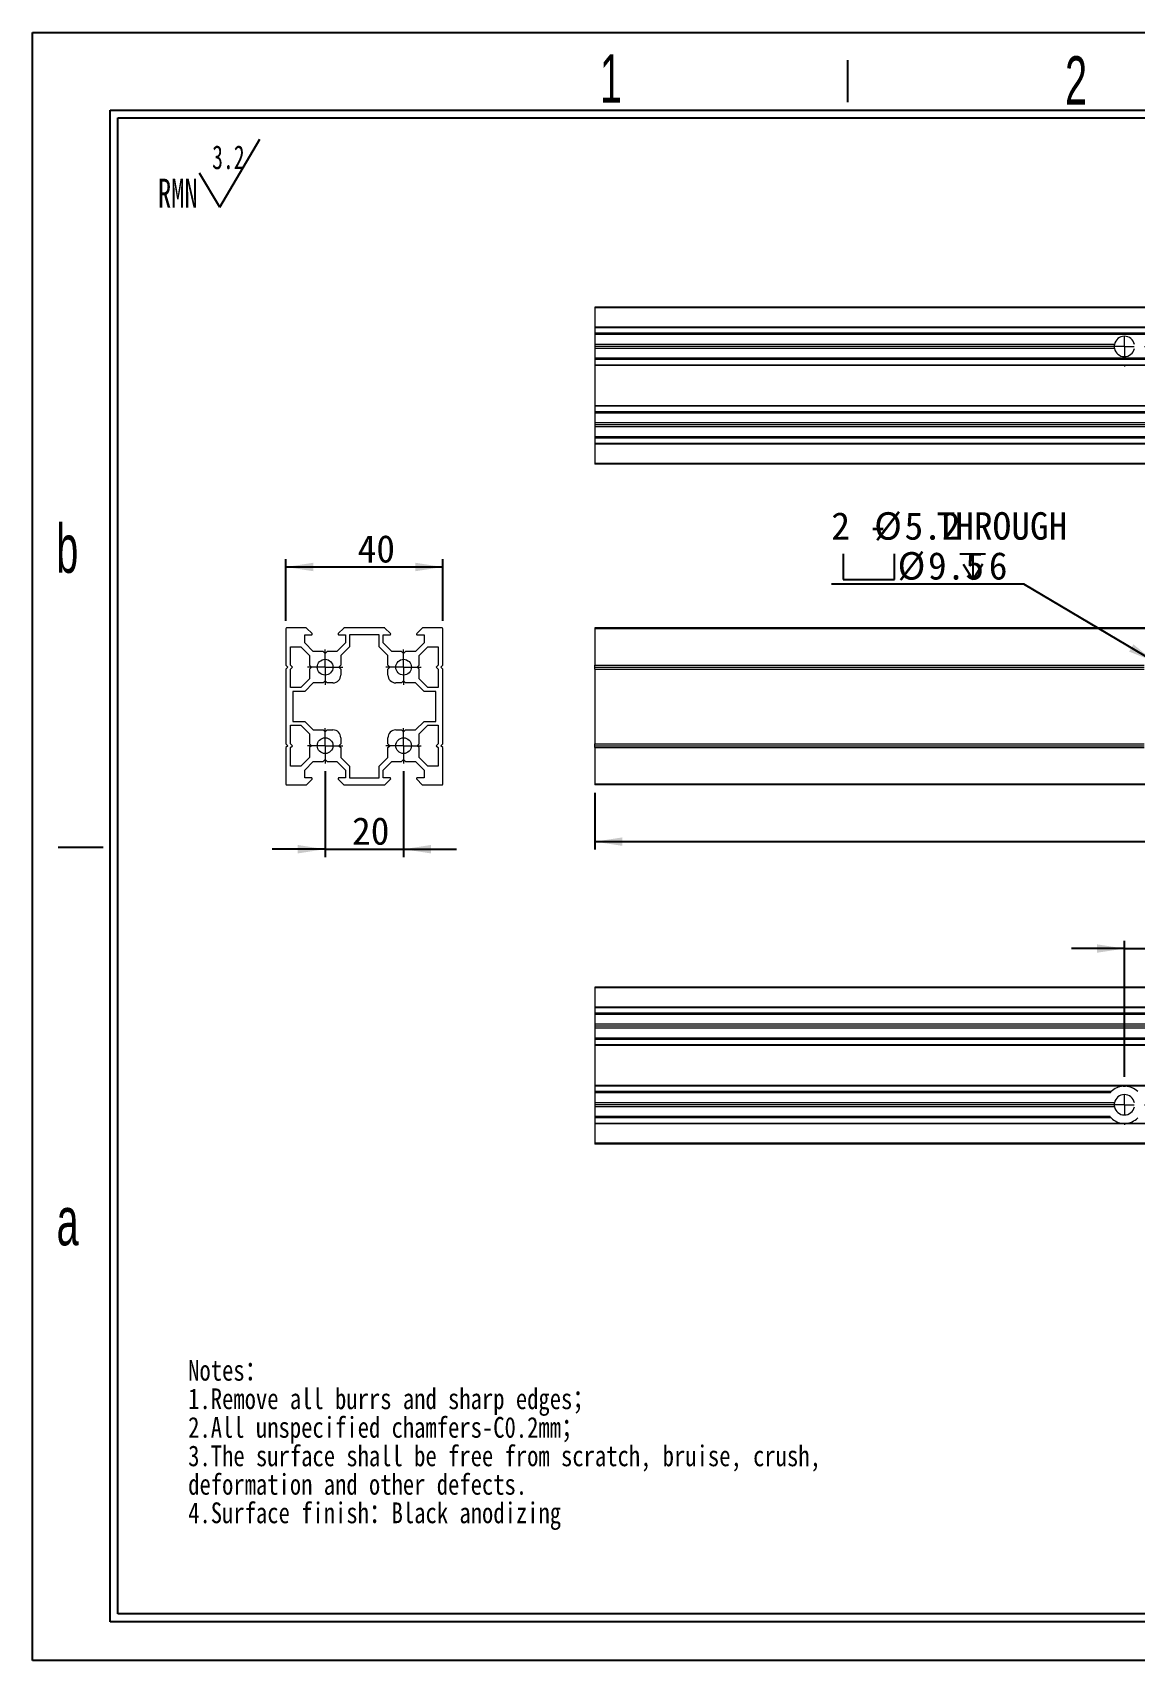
# Model space of a CAD drawing. Header units: millimetres. Extents: x 2 to 295, y 1 to 209.
# Drawn here: x 1.8 to 142.2, y 1.3 to 208.7 of the extents above; entities that cross this region are included whole.
import ezdxf

# ---------------------------------------------------------------- set-up
doc = ezdxf.new("R2010")
doc.units = ezdxf.units.MM
doc.linetypes.add('CENTER', pattern=[10.16, 6.35, -1.27, 1.27, -1.27])
doc.layers.add('DIM', color=5, linetype='Continuous')
doc.layers.add('SLD-0', color=179, linetype='Continuous')
doc.layers.add('中心线', color=1, linetype='CENTER', lineweight=15)
doc.styles.add('SLDTEXTSTYLE0', font='SIMSUN.TTC', dxfattribs={"width": 0.67})
doc.styles.add('SLDTEXTSTYLE14', font='SIMSUN.TTC')
doc.styles.add('SLDTEXTSTYLE3', font='SIMSUN.TTC', dxfattribs={"width": 0.8, "bigfont": 'bigfont'})
doc.styles.add('SLDTEXTSTYLE4', font='SIMSUN.TTC', dxfattribs={"width": 0.8})
doc.styles.add('SLDTEXTSTYLE7', font='GOTHIC.TTF', dxfattribs={"width": 0.61171})
doc.dimstyles.new('SLDDIMSTYLE0', dxfattribs={"dimtxt": 3.5, "dimasz": 3.5, "dimexe": 0, "dimexo": 0.0625, "dimgap": 0.875, "dimtad": 2, "dimlfac": 2, "dimrnd": 1e-09, "dimzin": 12, "dimdsep": 46, "dimtxsty": 'SLDTEXTSTYLE0', "dimsah": 1, "dimcen": 0.09, "dimadec": 0, "dimazin": 3, "dimtfac": 1, "dimtofl": 0, "dimtmove": 0, "dimatfit": 3, "dimfxl": 0, "dimfrac": 2, "dimtolj": 1, "dimtzin": 12, "dimarcsym": 0})
doc.dimstyles.new('SLDDIMSTYLE1', dxfattribs={"dimtxt": 3.5, "dimasz": 3.5, "dimexe": 0, "dimexo": 0.0625, "dimgap": 0.875, "dimtad": 2, "dimlfac": 2, "dimrnd": 1e-09, "dimzin": 12, "dimdsep": 46, "dimtxsty": 'SLDTEXTSTYLE0', "dimsah": 1, "dimcen": 0.09, "dimadec": 0, "dimazin": 3, "dimtfac": 1, "dimtmove": 0, "dimatfit": 0, "dimfxl": 0, "dimfrac": 2, "dimtolj": 1, "dimtzin": 12, "dimarcsym": 0})
doc.dimstyles.new('SLDDIMSTYLE2', dxfattribs={"dimtxt": 3.5, "dimasz": 3.5, "dimexe": 0, "dimexo": 0.0625, "dimgap": 0.875, "dimtad": 0, "dimtih": 1, "dimtoh": 1, "dimlfac": 2, "dimrnd": 1e-09, "dimzin": 12, "dimdsep": 46, "dimtxsty": 'SLDTEXTSTYLE0', "dimsah": 1, "dimcen": 0, "dimadec": 0, "dimazin": 3, "dimtfac": 1, "dimtmove": 0, "dimatfit": 3, "dimfxl": 0, "dimfrac": 2, "dimtolj": 1, "dimtzin": 12, "dimarcsym": 0})

# ---------------------------------------------------------------- blocks, each defined once
blk = doc.blocks.new('SW_NOTE_0')
at = {"layer": 'SLD-0', "color": 0}
for q in [(12.98, 9.35), (5.31, 5.02)]:
    blk.add_line((7.87, 0.69), q, dxfattribs=at)
at = {"layer": 'SLD-0', "color": 0, "attachment_point": 1, "style": 'SLDTEXTSTYLE0'}
for s, insert, char_height in [('3.2', (6.9, 8.55), 3.032), ('RMN', (0, 4.31), 3.704)]:
    blk.add_mtext(s, dxfattribs=dict(at, insert=insert, char_height=char_height))
blk = doc.blocks.new('SW_NOTE_2')
at = {"layer": 'SLD-0', "color": 0, "char_height": 2.6458, "attachment_point": 1}
for s, insert, style in [('Notes\\M+18146', (0, 3.08), 'SLDTEXTSTYLE3'), ('1.Remove all burrs and sharp edges\\M+18147', (0, -0.55), 'SLDTEXTSTYLE3'), ('2.All unspecified chamfers-C0.2mm\\M+18147', (0, -4.19), 'SLDTEXTSTYLE3'), ('3.The surface shall be free from scratch, bruise, crush, ', (0, -7.82), 'SLDTEXTSTYLE4'), ('deformation and other defects.', (0, -11.45), 'SLDTEXTSTYLE4'), ('4.Surface finish\\M+18146Black anodizing', (0, -15.08), 'SLDTEXTSTYLE3')]:
    blk.add_mtext(s, dxfattribs=dict(at, insert=insert, style=style))
blk = doc.blocks.new('_D_1')
at = {"layer": 'DIM'}
for p, q in [((140.96, 91.98), (134.23, 91.98)), ((140.96, 75.63), (140.96, 92.98)), ((140.96, 91.98), (150.96, 91.98)), ((150.96, 85.63), (150.96, 92.98)), ((150.96, 91.98), (157.69, 91.98))]:
    blk.add_line(p, q, dxfattribs=at)
for points in [[(140.96, 91.98), (137.46, 92.52), (137.46, 91.45)], [(150.96, 91.98), (154.46, 91.45), (154.46, 92.52)]]:
    blk.add_solid(points, dxfattribs=at)
at = {"layer": 'DIM', "insert": (144.02, 96.06), "char_height": 3.5, "attachment_point": 1, "style": 'SLDTEXTSTYLE14'}
blk.add_mtext('20', dxfattribs=at)
blk = doc.blocks.new('SW_CENTERMARKSYMBOL_1')
at = {"layer": '中心线', "color": 0}
for p, q in [((0, 2.5), (0, 2.55)), ((-2.5, 0), (-2.55, 0)), ((0, 0), (-1.25, 0)), ((0, 0), (0, 1.25)), ((0, 0), (0, -1.25)), ((0, 0), (1.25, 0)), ((2.5, 0), (2.55, 0)), ((0, -2.5), (0, -2.55))]:
    blk.add_line(p, q, dxfattribs=at)
blk = doc.blocks.new('_D_4')
at = {"layer": 'DIM'}
for p, q in [((73.46, 111.83), (73.46, 104.6)), ((218.46, 111.83), (218.46, 104.6)), ((73.46, 105.6), (218.46, 105.6))]:
    blk.add_line(p, q, dxfattribs=at)
for points in [[(73.46, 105.6), (76.96, 105.07), (76.96, 106.14)], [(218.46, 105.6), (214.96, 106.14), (214.96, 105.07)]]:
    blk.add_solid(points, dxfattribs=at)
at = {"layer": 'DIM', "insert": (143.91, 109.68), "char_height": 3.5, "attachment_point": 1, "style": 'SLDTEXTSTYLE14'}
blk.add_mtext('290', dxfattribs=at)
blk = doc.blocks.new('SW_SYMBOL_HOLE_SPOT')
at = {"layer": 'DIM', "color": 0}
for p, q in [((0, 875), (0, 75)), ((1600, 75), (1600, 875)), ((0, 75), (1600, 75))]:
    blk.add_line(p, q, dxfattribs=at)
blk = doc.blocks.new('SW_SYMBOL_HOLE_DEPTH')
at = {"layer": 'DIM', "color": 0}
for p, q in [((0, 875), (800, 875)), ((100, 555), (400, 75)), ((400, 875), (400, 75)), ((700, 555), (400, 75))]:
    blk.add_line(p, q, dxfattribs=at)
blk = doc.blocks.new('_D_5')
at = {"layer": 'DIM'}
for p, q in [((128.12, 138.42), (103.61, 138.42)), ((144.84, 128.49), (128.12, 138.42)), ((147.07, 127.16), (144.84, 128.49)), ((147.07, 127.16), (152.86, 123.73))]:
    blk.add_line(p, q, dxfattribs=at)
blk.add_arc((145.96, 127.83), 1.3, 291.7182, 333.5189, dxfattribs=at)
for points in [[(144.84, 128.49), (142.1, 130.74), (141.55, 129.82)], [(147.07, 127.16), (149.81, 124.91), (150.36, 125.84)]]:
    blk.add_solid(points, dxfattribs=at)
at = {"layer": 'DIM', "xscale": 0.004072727272727273, "yscale": 0.004072727272727273, "zscale": 0.004072727272727273}
for name, p in [('SW_SYMBOL_HOLE_SPOT', (105.12, 138.71)), ('SW_SYMBOL_HOLE_DEPTH', (120, 138.71))]:
    blk.add_blockref(name, p, dxfattribs=at)
at = {"layer": 'DIM', "char_height": 3.5, "attachment_point": 1, "style": 'SLDTEXTSTYLE14'}
for s, insert in [('2 - ', (103.61, 147.57)), ('%%c', (109.06, 147.57)), ('5.2', (112.93, 147.57)), ('THROUGH', (117.01, 147.57)), ('%%c', (112.05, 142.49)), ('9.5', (115.92, 142.49)), ('6', (123.67, 142.49))]:
    blk.add_mtext(s, dxfattribs=dict(at, insert=insert))
blk = doc.blocks.new('SW_CENTERMARKSYMBOL_6')
at = {"layer": '中心线', "color": 0}
for p, q in [((0, 2.5), (0, 2.55)), ((-2.5, 0), (-2.55, 0)), ((0, 0), (-1.25, 0)), ((0, 0), (0, 1.25)), ((0, 0), (0, -1.25)), ((0, 0), (1.25, 0)), ((2.5, 0), (2.55, 0)), ((0, -2.5), (0, -2.55))]:
    blk.add_line(p, q, dxfattribs=at)
blk = doc.blocks.new('_D_9')
at = {"layer": 'DIM'}
for p, q in [((34.09, 133.73), (34.09, 141.59)), ((54.09, 133.73), (54.09, 141.59)), ((34.09, 140.59), (54.09, 140.59))]:
    blk.add_line(p, q, dxfattribs=at)
for points in [[(34.09, 140.59), (37.59, 140.05), (37.59, 141.13)], [(54.09, 140.59), (50.59, 141.13), (50.59, 140.05)]]:
    blk.add_solid(points, dxfattribs=at)
at = {"layer": 'DIM', "insert": (43.24, 144.66), "char_height": 3.5, "attachment_point": 1, "style": 'SLDTEXTSTYLE14'}
blk.add_mtext('40', dxfattribs=at)
blk = doc.blocks.new('_D_10')
at = {"layer": 'DIM'}
for p, q in [((39.09, 114.58), (39.09, 103.64)), ((49.09, 114.58), (49.09, 103.64)), ((39.09, 104.64), (32.36, 104.64)), ((39.09, 104.64), (49.09, 104.64)), ((49.09, 104.64), (55.83, 104.64))]:
    blk.add_line(p, q, dxfattribs=at)
for points in [[(39.09, 104.64), (35.59, 105.18), (35.59, 104.1)], [(49.09, 104.64), (52.59, 104.1), (52.59, 105.18)]]:
    blk.add_solid(points, dxfattribs=at)
at = {"layer": 'DIM', "insert": (42.53, 108.71), "char_height": 3.5, "attachment_point": 1, "style": 'SLDTEXTSTYLE14'}
blk.add_mtext('20', dxfattribs=at)
blk = doc.blocks.new('SW_CENTERMARKSYMBOL_12')
at = {"layer": '中心线', "color": 0}
for p, q in [((0, 1.25), (0, 2.25)), ((-1.25, 0), (-2.25, 0)), ((0, 0), (-1.25, 0)), ((0, 0), (0, 1.25)), ((0, 0), (0, -1.25)), ((0, 0), (1.25, 0)), ((1.25, 0), (2.25, 0)), ((0, -1.25), (0, -2.25))]:
    blk.add_line(p, q, dxfattribs=at)
blk = doc.blocks.new('SW_CENTERMARKSYMBOL_13')
at = {"layer": '中心线', "color": 0}
for p, q in [((0, 1.25), (0, 2.25)), ((-1.25, 0), (-2.25, 0)), ((0, 0), (-1.25, 0)), ((0, 0), (0, 1.25)), ((0, 0), (0, -1.25)), ((0, 0), (1.25, 0)), ((1.25, 0), (2.25, 0)), ((0, -1.25), (0, -2.25))]:
    blk.add_line(p, q, dxfattribs=at)
blk = doc.blocks.new('SW_CENTERMARKSYMBOL_14')
at = {"layer": '中心线', "color": 0}
for p, q in [((0, 1.25), (0, 2.25)), ((-1.25, 0), (-2.25, 0)), ((0, 0), (-1.25, 0)), ((0, 0), (0, 1.25)), ((0, 0), (0, -1.25)), ((0, 0), (1.25, 0)), ((1.25, 0), (2.25, 0)), ((0, -1.25), (0, -2.25))]:
    blk.add_line(p, q, dxfattribs=at)
blk = doc.blocks.new('SW_CENTERMARKSYMBOL_15')
at = {"layer": '中心线', "color": 0}
for p, q in [((0, 1.25), (0, 2.25)), ((-1.25, 0), (-2.25, 0)), ((0, 0), (-1.25, 0)), ((0, 0), (0, 1.25)), ((0, 0), (0, -1.25)), ((0, 0), (1.25, 0)), ((1.25, 0), (2.25, 0)), ((0, -1.25), (0, -2.25))]:
    blk.add_line(p, q, dxfattribs=at)

msp = doc.modelspace()

# ---------------------------------------------------------------- linework, layer by layer
at = {"color": 7, "linetype": 'Continuous', "lineweight": 15}
for p, q in [((218.4563, 173.6895), (73.4563, 173.6895)), ((73.4563, 173.6895), (73.4563, 173.5895)), ((218.4563, 173.5895), (73.4563, 173.5895)), ((73.4563, 173.5895), (73.4563, 171.1309)), ((218.4563, 171.1309), (73.4563, 171.1309)), ((73.4563, 171.1309), (73.4563, 171.0602)), ((218.4563, 171.0602), (73.4563, 171.0602)), ((73.4563, 171.0602), (73.4563, 170.3602)), ((218.4563, 170.3602), (73.4563, 170.3602)), ((73.4563, 170.3602), (73.4563, 170.3309)), ((73.4563, 170.3309), (218.4563, 170.3309)), ((73.4563, 170.3309), (73.4563, 170.1945)), ((218.4563, 170.1945), (73.4563, 170.1945)), ((73.4563, 170.1945), (73.4563, 168.9395)), ((139.6806, 168.9395), (73.4563, 168.9395)), ((73.4563, 168.9395), (73.4563, 168.6895)), ((139.6563, 168.6895), (73.4563, 168.6895)), ((73.4563, 168.6895), (73.4563, 168.4395)), ((139.6806, 168.4395), (73.4563, 168.4395)), ((73.4563, 168.4395), (73.4563, 167.1845)), ((218.4563, 167.1845), (73.4563, 167.1845)), ((73.4563, 167.1845), (73.4563, 167.0481)), ((218.4563, 167.0481), (73.4563, 167.0481)), ((73.4563, 167.0481), (73.4563, 167.0188)), ((218.4563, 167.0188), (73.4563, 167.0188)), ((73.4563, 167.0188), (73.4563, 166.3188)), ((218.4563, 166.3188), (73.4563, 166.3188)), ((73.4563, 166.3188), (73.4563, 166.2481)), ((218.4563, 166.2481), (73.4563, 166.2481)), ((73.4563, 166.2481), (73.4563, 161.1309)), ((218.4563, 161.1309), (73.4563, 161.1309)), ((73.4563, 161.1309), (73.4563, 161.0602)), ((218.4563, 161.0602), (73.4563, 161.0602)), ((73.4563, 161.0602), (73.4563, 160.3602)), ((218.4563, 160.3602), (73.4563, 160.3602)), ((73.4563, 160.3602), (73.4563, 160.3309)), ((73.4563, 160.3309), (218.4563, 160.3309)), ((73.4563, 160.3309), (73.4563, 160.1945)), ((218.4563, 160.1945), (73.4563, 160.1945)), ((73.4563, 160.1945), (73.4563, 158.9395)), ((149.6806, 158.9395), (73.4563, 158.9395)), ((73.4563, 158.9395), (73.4563, 158.6895)), ((149.6563, 158.6895), (73.4563, 158.6895)), ((73.4563, 158.6895), (73.4563, 158.4395)), ((149.6806, 158.4395), (73.4563, 158.4395)), ((73.4563, 158.4395), (73.4563, 157.1845)), ((218.4563, 157.1845), (73.4563, 157.1845)), ((73.4563, 157.1845), (73.4563, 157.0481)), ((218.4563, 157.0481), (73.4563, 157.0481)), ((73.4563, 157.0481), (73.4563, 157.0188)), ((218.4563, 157.0188), (73.4563, 157.0188)), ((73.4563, 157.0188), (73.4563, 156.3188)), ((218.4563, 156.3188), (73.4563, 156.3188)), ((73.4563, 156.3188), (73.4563, 156.2481)), ((218.4563, 156.2481), (73.4563, 156.2481)), ((73.4563, 156.2481), (73.4563, 153.7895)), ((218.4563, 153.7895), (73.4563, 153.7895)), ((73.4563, 153.7895), (73.4563, 153.6895)), ((218.4563, 153.6895), (73.4563, 153.6895)), ((34.0945, 132.7282), (34.0945, 128.0782)), ((36.6531, 132.8282), (34.1945, 132.8282)), ((37.4238, 132.0989), (36.7238, 132.7989)), ((41.4652, 132.7989), (40.7652, 132.0989)), ((46.6531, 132.8282), (41.5359, 132.8282)), ((47.4238, 132.0989), (46.7238, 132.7989)), ((51.4652, 132.7989), (50.7652, 132.0989)), ((53.9945, 132.8282), (51.5359, 132.8282)), ((54.0945, 128.0782), (54.0945, 132.7282)), ((218.4563, 132.8282), (73.4563, 132.8282)), ((73.4563, 132.8282), (73.4563, 132.7282)), ((218.4563, 132.7282), (73.4563, 132.7282)), ((73.4563, 132.7282), (73.4563, 128.0782)), ((36.4895, 131.9282), (37.3531, 131.9282)), ((36.4895, 130.9282), (36.4895, 131.9282)), ((37.5895, 129.8282), (36.4895, 130.9282)), ((41.6995, 130.9282), (40.5995, 129.8282)), ((40.8359, 131.9282), (41.6995, 131.9282)), ((41.6995, 131.9282), (41.6995, 130.9282)), ((45.9945, 131.9282), (42.1945, 131.9282)), ((42.1945, 131.9282), (42.1945, 130.4332)), ((45.9945, 130.4332), (45.9945, 131.9282)), ((46.4895, 131.9282), (47.3531, 131.9282)), ((46.4895, 130.9282), (46.4895, 131.9282)), ((47.5895, 129.8282), (46.4895, 130.9282)), ((51.6995, 130.9282), (50.5995, 129.8282)), ((50.8359, 131.9282), (51.6995, 131.9282)), ((51.6995, 131.9282), (51.6995, 130.9282)), ((34.6945, 130.4332), (35.9945, 130.4332)), ((34.6945, 128.0782), (34.6945, 130.4332)), ((35.9945, 130.4332), (37.0945, 129.3332)), ((37.0945, 129.3332), (37.0945, 128.0782)), ((38.8445, 129.8282), (37.5895, 129.8282)), ((39.0945, 129.5782), (38.8445, 129.8282)), ((39.3445, 129.8282), (39.0945, 129.5782)), ((40.5995, 129.8282), (39.3445, 129.8282)), ((42.1945, 130.4332), (41.0945, 129.3332)), ((41.0945, 129.3332), (41.0945, 128.0782)), ((47.0945, 129.3332), (45.9945, 130.4332)), ((47.0945, 128.0782), (47.0945, 129.3332)), ((48.8445, 129.8282), (47.5895, 129.8282)), ((49.0945, 129.5782), (48.8445, 129.8282)), ((49.3445, 129.8282), (49.0945, 129.5782)), ((50.5995, 129.8282), (49.3445, 129.8282)), ((51.0945, 129.3332), (52.1945, 130.4332)), ((51.0945, 128.0782), (51.0945, 129.3332)), ((52.1945, 130.4332), (53.4945, 130.4332)), ((53.4945, 130.4332), (53.4945, 128.0782)), ((34.0945, 128.0782), (34.3445, 127.8282)), ((34.3445, 127.8282), (34.0945, 127.5782)), ((34.0945, 127.5782), (34.0945, 118.0782)), ((34.9445, 127.8282), (34.6945, 128.0782)), ((34.6945, 127.5782), (34.9445, 127.8282)), ((34.6945, 125.2231), (34.6945, 127.5782)), ((37.0945, 128.0782), (37.3445, 127.8282)), ((37.3445, 127.8282), (37.0945, 127.5782)), ((37.0945, 127.5782), (37.0945, 126.3231)), ((41.0945, 128.0782), (40.8445, 127.8282)), ((40.8445, 127.8282), (41.0945, 127.5782)), ((41.0945, 127.5782), (41.0945, 126.8282)), ((47.3445, 127.8282), (47.0945, 128.0782)), ((47.0945, 127.5782), (47.3445, 127.8282)), ((47.0945, 126.8282), (47.0945, 127.5782)), ((50.8445, 127.8282), (51.0945, 128.0782)), ((51.0945, 127.5782), (50.8445, 127.8282)), ((51.0945, 126.3231), (51.0945, 127.5782)), ((53.4945, 128.0782), (53.2445, 127.8282)), ((53.2445, 127.8282), (53.4945, 127.5782)), ((53.4945, 127.5782), (53.4945, 125.2231)), ((53.8445, 127.8282), (54.0945, 128.0782)), ((54.0945, 127.5782), (53.8445, 127.8282)), ((54.0945, 118.0782), (54.0945, 127.5782)), ((73.4563, 128.0782), (143.4688, 128.0782)), ((73.4563, 127.8282), (73.4563, 128.0782)), ((73.4563, 127.8282), (143.4563, 127.8282)), ((73.4563, 127.5782), (73.4563, 127.8282)), ((73.4563, 127.5782), (143.4688, 127.5782)), ((73.4563, 127.5782), (73.4563, 118.0782)), ((35.9945, 125.2231), (34.6945, 125.2231)), ((36.4895, 124.7282), (34.9945, 124.7282)), ((34.9945, 124.7282), (34.9945, 120.9282)), ((37.0945, 126.3231), (35.9945, 125.2231)), ((37.5895, 125.8282), (36.4895, 124.7282)), ((38.8445, 125.8282), (37.5895, 125.8282)), ((39.0945, 126.0782), (38.8445, 125.8282)), ((39.3445, 125.8282), (39.0945, 126.0782)), ((40.0945, 125.8282), (39.3445, 125.8282)), ((48.8445, 125.8282), (48.0945, 125.8282)), ((49.0945, 126.0782), (48.8445, 125.8282)), ((49.3445, 125.8282), (49.0945, 126.0782)), ((50.5995, 125.8282), (49.3445, 125.8282)), ((51.6995, 124.7282), (50.5995, 125.8282)), ((52.1945, 125.2231), (51.0945, 126.3231)), ((53.1945, 124.7282), (51.6995, 124.7282)), ((53.4945, 125.2231), (52.1945, 125.2231)), ((53.1945, 120.9282), (53.1945, 124.7282)), ((34.6945, 120.4332), (35.9945, 120.4332)), ((34.6945, 118.0782), (34.6945, 120.4332)), ((34.9945, 120.9282), (36.4895, 120.9282)), ((35.9945, 120.4332), (37.0945, 119.3332)), ((36.4895, 120.9282), (37.5895, 119.8282)), ((50.5995, 119.8282), (51.6995, 120.9282)), ((51.0945, 119.3332), (52.1945, 120.4332)), ((51.6995, 120.9282), (53.1945, 120.9282)), ((52.1945, 120.4332), (53.4945, 120.4332)), ((53.4945, 120.4332), (53.4945, 118.0782)), ((37.0945, 119.3332), (37.0945, 118.0782)), ((37.5895, 119.8282), (38.8445, 119.8282)), ((38.8445, 119.8282), (39.0945, 119.5782)), ((39.0945, 119.5782), (39.3445, 119.8282)), ((39.3445, 119.8282), (40.0945, 119.8282)), ((41.0945, 118.8282), (41.0945, 118.0782)), ((47.0945, 118.0782), (47.0945, 118.8282)), ((48.0945, 119.8282), (48.8445, 119.8282)), ((48.8445, 119.8282), (49.0945, 119.5782)), ((49.0945, 119.5782), (49.3445, 119.8282)), ((49.3445, 119.8282), (50.5995, 119.8282)), ((51.0945, 118.0782), (51.0945, 119.3332)), ((34.0945, 118.0782), (34.3445, 117.8282)), ((34.3445, 117.8282), (34.0945, 117.5782)), ((34.0945, 117.5782), (34.0945, 112.9282)), ((34.9445, 117.8282), (34.6945, 118.0782)), ((34.6945, 117.5782), (34.9445, 117.8282)), ((34.6945, 115.2231), (34.6945, 117.5782)), ((37.0945, 116.3231), (35.9945, 115.2231)), ((37.0945, 118.0782), (37.3445, 117.8282)), ((37.3445, 117.8282), (37.0945, 117.5782)), ((37.0945, 117.5782), (37.0945, 116.3231)), ((41.0945, 118.0782), (40.8445, 117.8282)), ((40.8445, 117.8282), (41.0945, 117.5782)), ((41.0945, 117.5782), (41.0945, 116.3231)), ((41.0945, 116.3231), (42.1945, 115.2231)), ((45.9945, 115.2231), (47.0945, 116.3231)), ((47.3445, 117.8282), (47.0945, 118.0782)), ((47.0945, 117.5782), (47.3445, 117.8282)), ((47.0945, 116.3231), (47.0945, 117.5782)), ((50.8445, 117.8282), (51.0945, 118.0782)), ((51.0945, 117.5782), (50.8445, 117.8282)), ((51.0945, 116.3231), (51.0945, 117.5782)), ((52.1945, 115.2231), (51.0945, 116.3231)), ((53.4945, 118.0782), (53.2445, 117.8282)), ((53.2445, 117.8282), (53.4945, 117.5782)), ((53.4945, 117.5782), (53.4945, 115.2231)), ((53.8445, 117.8282), (54.0945, 118.0782)), ((54.0945, 117.5782), (53.8445, 117.8282)), ((54.0945, 112.9282), (54.0945, 117.5782)), ((73.4563, 118.0782), (143.4688, 118.0782)), ((73.4563, 117.8282), (73.4563, 118.0782)), ((73.4563, 117.8282), (143.4563, 117.8282)), ((73.4563, 117.5782), (73.4563, 117.8282)), ((73.4563, 117.5782), (73.4563, 112.9282)), ((73.4563, 117.5782), (143.4688, 117.5782)), ((35.9945, 115.2231), (34.6945, 115.2231)), ((36.4895, 114.7282), (37.5895, 115.8282)), ((36.4895, 113.7282), (36.4895, 114.7282)), ((37.5895, 115.8282), (38.8445, 115.8282)), ((38.8445, 115.8282), (39.0945, 116.0782)), ((39.0945, 116.0782), (39.3445, 115.8282)), ((39.3445, 115.8282), (40.5995, 115.8282)), ((40.5995, 115.8282), (41.6995, 114.7282)), ((41.6995, 114.7282), (41.6995, 113.7282)), ((42.1945, 115.2231), (42.1945, 113.7282)), ((45.9945, 113.7282), (45.9945, 115.2231)), ((46.4895, 114.7282), (47.5895, 115.8282)), ((46.4895, 113.7282), (46.4895, 114.7282)), ((47.5895, 115.8282), (48.8445, 115.8282)), ((48.8445, 115.8282), (49.0945, 116.0782)), ((49.0945, 116.0782), (49.3445, 115.8282)), ((49.3445, 115.8282), (50.5995, 115.8282)), ((50.5995, 115.8282), (51.6995, 114.7282)), ((51.6995, 114.7282), (51.6995, 113.7282)), ((53.4945, 115.2231), (52.1945, 115.2231)), ((34.1945, 112.8282), (36.6531, 112.8282)), ((37.3531, 113.7282), (36.4895, 113.7282)), ((36.7238, 112.8574), (37.4238, 113.5574)), ((40.7652, 113.5574), (41.4652, 112.8574)), ((41.6995, 113.7282), (40.8359, 113.7282)), ((41.5359, 112.8282), (46.6531, 112.8282)), ((42.1945, 113.7282), (45.9945, 113.7282)), ((47.3531, 113.7282), (46.4895, 113.7282)), ((46.7238, 112.8574), (47.4238, 113.5574)), ((50.7652, 113.5574), (51.4652, 112.8574)), ((51.6995, 113.7282), (50.8359, 113.7282)), ((51.5359, 112.8282), (53.9945, 112.8282)), ((218.4563, 112.9282), (73.4563, 112.9282)), ((73.4563, 112.9282), (73.4563, 112.8282)), ((218.4563, 112.8282), (73.4563, 112.8282)), ((218.4563, 87.0811), (73.4563, 87.0811)), ((73.4563, 87.0811), (73.4563, 86.9811)), ((218.4563, 86.9811), (73.4563, 86.9811)), ((73.4563, 86.9811), (73.4563, 84.5225)), ((218.4563, 84.5225), (73.4563, 84.5225)), ((73.4563, 84.5225), (73.4563, 84.4518)), ((150.8136, 84.4518), (73.4563, 84.4518)), ((73.4563, 84.4518), (73.4563, 83.7518)), ((149.2683, 83.7518), (73.4563, 83.7518)), ((73.4563, 83.7518), (73.4563, 83.7225)), ((73.4563, 83.7225), (149.2405, 83.7225)), ((73.4563, 83.7225), (73.4563, 83.5861)), ((149.119, 83.5861), (73.4563, 83.5861)), ((73.4563, 83.5861), (73.4563, 82.3311)), ((149.6806, 82.3311), (73.4563, 82.3311)), ((73.4563, 82.3311), (73.4563, 82.0811)), ((149.6563, 82.0811), (73.4563, 82.0811)), ((73.4563, 82.0811), (73.4563, 81.8311)), ((149.6806, 81.8311), (73.4563, 81.8311)), ((73.4563, 81.8311), (73.4563, 80.5761)), ((149.119, 80.5761), (73.4563, 80.5761)), ((73.4563, 80.5761), (73.4563, 80.4397)), ((149.2404, 80.4397), (73.4563, 80.4397)), ((73.4563, 80.4397), (73.4563, 80.4104)), ((149.2683, 80.4104), (73.4563, 80.4104)), ((73.4563, 80.4104), (73.4563, 79.7104)), ((150.8136, 79.7104), (73.4563, 79.7104)), ((73.4563, 79.7104), (73.4563, 79.6397)), ((218.4563, 79.6397), (73.4563, 79.6397)), ((73.4563, 79.6397), (73.4563, 74.5225)), ((218.4563, 74.5225), (73.4563, 74.5225)), ((73.4563, 74.5225), (73.4563, 74.4518)), ((140.8136, 74.4518), (73.4563, 74.4518)), ((73.4563, 74.4518), (73.4563, 73.7518)), ((139.2683, 73.7518), (73.4563, 73.7518)), ((73.4563, 73.7518), (73.4563, 73.7225)), ((73.4563, 73.7225), (139.2405, 73.7225)), ((73.4563, 73.7225), (73.4563, 73.5861)), ((139.119, 73.5861), (73.4563, 73.5861)), ((73.4563, 73.5861), (73.4563, 72.3311)), ((218.4563, 74.4518), (141.099, 74.4518)), ((139.6806, 72.3311), (73.4563, 72.3311)), ((73.4563, 72.3311), (73.4563, 72.0811)), ((139.6563, 72.0811), (73.4563, 72.0811)), ((73.4563, 72.0811), (73.4563, 71.8311)), ((139.6806, 71.8311), (73.4563, 71.8311)), ((73.4563, 71.8311), (73.4563, 70.5761)), ((139.119, 70.5761), (73.4563, 70.5761)), ((73.4563, 70.5761), (73.4563, 70.4397)), ((139.2404, 70.4397), (73.4563, 70.4397)), ((73.4563, 70.4397), (73.4563, 70.4104)), ((139.2683, 70.4104), (73.4563, 70.4104)), ((73.4563, 70.4104), (73.4563, 69.7104)), ((140.8136, 69.7104), (73.4563, 69.7104)), ((73.4563, 69.7104), (73.4563, 69.6397)), ((218.4563, 69.6397), (73.4563, 69.6397)), ((73.4563, 69.6397), (73.4563, 67.1811)), ((218.4563, 69.7104), (141.099, 69.7104)), ((218.4563, 67.1811), (73.4563, 67.1811)), ((73.4563, 67.1811), (73.4563, 67.0811)), ((218.4563, 67.0811), (73.4563, 67.0811))]:
    msp.add_line(p, q, dxfattribs=at)
for centre in [(39.0945, 127.8282), (49.0945, 127.8282), (39.0945, 117.8282), (49.0945, 117.8282)]:
    msp.add_circle(centre, 1, dxfattribs=at)
for centre, radius, start, end in [((140.9563, 168.6895), 1.3, 168.912511, 180), ((140.9563, 168.6895), 1.3, 180, 191.087489), ((140.9563, 168.6895), 1.3, 11.087489, 168.912511), ((140.9563, 168.6895), 1.3, 191.087489, 348.912511), ((34.1945, 132.7282), 0.1, 90, 180), ((36.6531, 132.7282), 0.1, 45, 90), ((41.5359, 132.7282), 0.1, 90, 135), ((46.6531, 132.7282), 0.1, 45, 90), ((51.5359, 132.7282), 0.1, 90, 135), ((53.9945, 132.7282), 0.1, 0, 90), ((37.3531, 132.0282), 0.1, 270, 45), ((40.8359, 132.0282), 0.1, 135, 270), ((47.3531, 132.0282), 0.1, 270, 45), ((50.8359, 132.0282), 0.1, 135, 270), ((40.0945, 126.8282), 1, 270, 0), ((48.0945, 126.8282), 1, 180, 270), ((40.0945, 118.8282), 1, 360, 90), ((48.0945, 118.8282), 1, 90, 180), ((34.1945, 112.9282), 0.1, 180, 270), ((36.6531, 112.9282), 0.1, 270, 315), ((37.3531, 113.6282), 0.1, 315, 90), ((40.8359, 113.6282), 0.1, 90, 225), ((41.5359, 112.9282), 0.1, 225, 270), ((46.6531, 112.9282), 0.1, 270, 315), ((47.3531, 113.6282), 0.1, 315, 90), ((50.8359, 113.6282), 0.1, 90, 225), ((51.5359, 112.9282), 0.1, 225, 270), ((53.9945, 112.9282), 0.1, 270, 0), ((140.9563, 72.0811), 2.375, 136.280789, 140.676749), ((140.9563, 72.0811), 2.375, 93.444019, 135.294968), ((140.9563, 72.0811), 1.3, 11.087489, 168.912511), ((140.9563, 72.0811), 2.375, 44.705032, 86.555981), ((140.9563, 72.0811), 2.375, 219.323251, 223.719211), ((140.9563, 72.0811), 1.3, 168.912511, 180), ((140.9563, 72.0811), 1.3, 180, 191.087489), ((140.9563, 72.0811), 1.3, 191.087489, 348.912511), ((140.9563, 72.0811), 2.375, 224.705032, 266.555981), ((140.9563, 72.0811), 2.375, 273.444019, 315.294968)]:
    msp.add_arc(centre, radius, start, end, dxfattribs=at)
for points, knots in [([(139.2405, 73.7233), (139.2403, 73.7231), (139.2394, 73.7222), (139.2443, 73.7272), (139.2538, 73.7371), (139.2634, 73.7468), (139.2683, 73.7518)], [0, 0, 0, 0, 0.0935126, 0.38360924, 0.68557922, 1, 1, 1, 1]), ([(139.2683, 70.4104), (139.2622, 70.4166), (139.2512, 70.4278), (139.2413, 70.4382), (139.2406, 70.4388), (139.2404, 70.4391)], [0, 0, 0, 0, 0.40035335, 0.7295407, 1, 1, 1, 1])]:
    msp.add_open_spline(points, degree=3, knots=knots, dxfattribs=at)
for points in [[(140.8136, 74.4518), (140.9086, 74.4575), (141.004, 74.4575), (141.099, 74.4518)], [(141.099, 69.7104), (141.004, 69.7047), (140.9086, 69.7047), (140.8136, 69.7104)]]:
    msp.add_open_spline(points, degree=3, dxfattribs=at)
at = {"layer": 'SLD-0'}
for p, q in [((1.812, 208.6737), (295.1066, 208.6737)), ((1.812, 1.2938), (1.812, 208.6737)), ((12.6748, 7.2189), (12.6748, 197.811)), ((12.6748, 197.811), (289.1814, 197.811)), ((289.1814, 7.2189), (12.6748, 7.2189)), ((295.1066, 1.2938), (1.812, 1.2938))]:
    msp.add_line(p, q, dxfattribs=at)
at = {"layer": 'SLD-0', "color": 6, "linetype": 'Continuous'}
for p, q in [((105.701, 199.786), (105.701, 205.1695)), ((11.6873, 6.2314), (11.6873, 198.7985)), ((11.6873, 198.7985), (290.1689, 198.7985)), ((10.8046, 104.8527), (5.0681, 104.8527)), ((290.1689, 6.2314), (11.6873, 6.2314))]:
    msp.add_line(p, q, dxfattribs=at)

# ---------------------------------------------------------------- block references
at = {"layer": 'SLD-0'}
msp.add_blockref('SW_NOTE_0', (17.795, 185.7588), dxfattribs=at)
at = {"layer": 'SLD-0', "color": 5}
msp.add_blockref('SW_NOTE_2', (21.6426, 36.5026), dxfattribs=at)
at = {"layer": '中心线'}
for name, p in [('SW_CENTERMARKSYMBOL_6', (140.9563, 168.6895)), ('SW_CENTERMARKSYMBOL_14', (39.0945, 127.8282)), ('SW_CENTERMARKSYMBOL_15', (49.0945, 127.8282)), ('SW_CENTERMARKSYMBOL_12', (39.0945, 117.8282)), ('SW_CENTERMARKSYMBOL_13', (49.0945, 117.8282)), ('SW_CENTERMARKSYMBOL_1', (140.9563, 72.0811))]:
    msp.add_blockref(name, p, dxfattribs=at)

# ---------------------------------------------------------------- texts
at = {"layer": 'SLD-0', "char_height": 6.172, "attachment_point": 1, "style": 'SLDTEXTSTYLE7'}
for s, insert in [('1', (74.111, 205.8988)), ('2', (133.3881, 205.6552)), ('b', (4.8346, 146.0194)), ('a', (4.8798, 60.3511))]:
    msp.add_mtext(s, dxfattribs=dict(at, insert=insert))

# ---------------------------------------------------------------- dimensions: what is measured, and where the dimension line sits
at = {"layer": 'DIM'}
dim = msp.add_diameter_dim_2p(p1=(144.8386, 128.4921), p2=(147.074, 127.1642), text='2 - <>THROUGH\\P{\\fGDT;v}%%c9.5{\\fGDT;x}6', dimstyle='SLDDIMSTYLE2', dxfattribs=at)
dim.commit()
dim.dimension.update_dxf_attribs({"geometry": '_D_5', "text_midpoint": (115.0748, 143.4948), "dimtype": 163})
for base, p1, p2, dimstyle, picture, middle in [((54.0945, 140.5888), (34.0945, 132.7282), (54.0945, 132.7282), 'SLDDIMSTYLE0', '_D_9', (44.604, 140.5888)), ((49.0945, 104.6403), (39.0945, 115.5782), (49.0945, 115.5782), 'SLDDIMSTYLE1', '_D_10', (43.8949, 104.6403)), ((218.4563, 105.6041), (73.4563, 112.8282), (218.4563, 112.8282), 'SLDDIMSTYLE0', '_D_4', (145.9512, 105.6041)), ((150.9563, 91.9844), (140.9563, 74.6311), (150.9563, 84.6311), 'SLDDIMSTYLE1', '_D_1', (145.3856, 91.9844))]:
    dim = msp.add_linear_dim(base=base, p1=p1, p2=p2, dimstyle=dimstyle, dxfattribs=at)
    dim.commit()
    dim.dimension.update_dxf_attribs({"geometry": picture, "text_midpoint": middle, "dimtype": 160})

doc.saveas('drawing.dxf')
